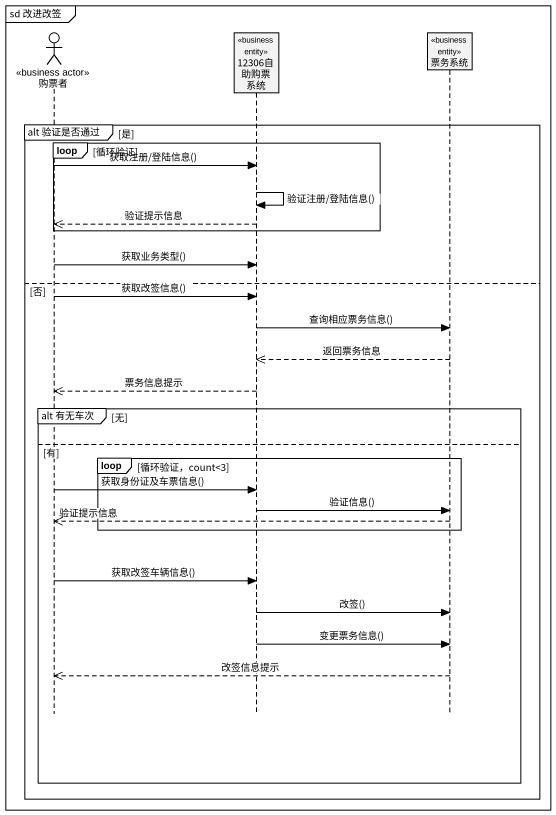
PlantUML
@startuml
mainframe sd 改进改签
hide footbox
actor 购票者 <<business actor>>
participant "12306自助购票系统" as c12306自助购票系统 <<business entity>>
participant 票务系统 <<business entity>>

group alt 验证是否通过 [是]
  loop 循环验证
    购票者 -> c12306自助购票系统 : 获取注册/登陆信息()
    c12306自助购票系统 -> c12306自助购票系统 : 验证注册/登陆信息()
    c12306自助购票系统 -->> 购票者 : 验证提示信息
  end
  购票者 -> c12306自助购票系统 : 获取业务类型()
else 否
  购票者 -> c12306自助购票系统 : 获取改签信息()
  c12306自助购票系统 -> 票务系统 : 查询相应票务信息()
  票务系统 -->> c12306自助购票系统 : 返回票务信息
  c12306自助购票系统 -->> 购票者 : 票务信息提示
  group alt 有无车次 [无]
  else 有
    loop 循环验证，count<3
      购票者 -> c12306自助购票系统 : 获取身份证及车票信息()
      c12306自助购票系统 -> 票务系统 : 验证信息()
      票务系统 -->> 购票者 : 验证提示信息
    end
    购票者 -> c12306自助购票系统 : 获取改签车辆信息()
    c12306自助购票系统 -> 票务系统 : 改签()
    c12306自助购票系统 -> 票务系统 : 变更票务信息()
    票务系统 -->> 购票者 : 改签信息提示
  end
end
@enduml
